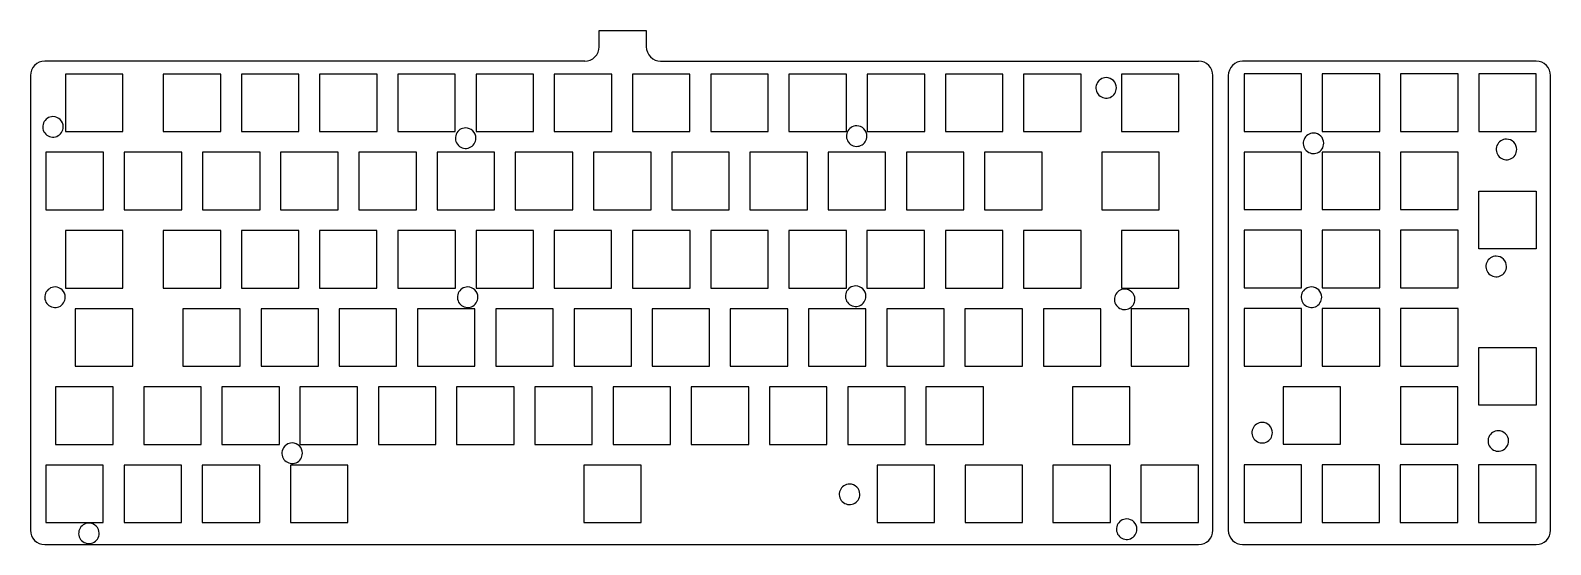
# Model space of a CAD drawing. Header units: millimetres. Extents: x 4 to 374, y 1 to 126.
import ezdxf

# ---------------------------------------------------------------- set-up
doc = ezdxf.new("R2010")
doc.units = ezdxf.units.MM
doc.layers.get('0').update_dxf_attribs({"linetype": 'CONTINUOUS'})

msp = doc.modelspace()

# ---------------------------------------------------------------- linework, layer by layer
at = {"color": 7}
for points in [[(142.5073, 126.4741), (153.9821, 126.4741)], [(142.5073, 122.4742), (142.5073, 126.4741)], [(153.9821, 126.4741), (153.9821, 122.4742)], [(139.0073, 118.9742), (7.4821, 118.9742)], [(157.4821, 118.9742), (288.4821, 118.9742)], [(370.7259, 118.9742), (299.2259, 118.9742)], [(3.9821, 115.4742), (3.9821, 4.7242)], [(291.9821, 4.7242), (291.9821, 115.4742)], [(295.7259, 115.4742), (295.7259, 4.7242)], [(374.2259, 4.7242), (374.2259, 115.4742)], [(7.4821, 1.2242), (288.4821, 1.2242)], [(299.2259, 1.2242), (370.7259, 1.2242)]]:
    msp.add_lwpolyline(points, dxfattribs=at)
for points in [[(26.5071, 115.8242), (12.5071, 115.8242), (12.5071, 101.8242), (26.5071, 101.8242)], [(50.3321, 115.8242), (36.3321, 115.8242), (36.3321, 101.8242), (50.3321, 101.8242)], [(69.3696, 115.8242), (55.3696, 115.8242), (55.3696, 101.8242), (69.3696, 101.8242)], [(88.4196, 115.8242), (74.4196, 115.8242), (74.4196, 101.8242), (88.4196, 101.8242)], [(107.4696, 115.8242), (93.4696, 115.8242), (93.4696, 101.8242), (107.4696, 101.8242)], [(126.5196, 115.8242), (112.5196, 115.8242), (112.5196, 101.8242), (126.5196, 101.8242)], [(145.5821, 115.8242), (131.5821, 115.8242), (131.5821, 101.8242), (145.5821, 101.8242)], [(164.6196, 115.8242), (150.6196, 115.8242), (150.6196, 101.8242), (164.6196, 101.8242)], [(183.6821, 115.8242), (169.6821, 115.8242), (169.6821, 101.8242), (183.6821, 101.8242)], [(202.7321, 115.8242), (188.7321, 115.8242), (188.7321, 101.8242), (202.7321, 101.8242)], [(221.7821, 115.8242), (207.7821, 115.8242), (207.7821, 101.8242), (221.7821, 101.8242)], [(240.8321, 115.8242), (226.8321, 115.8242), (226.8321, 101.8242), (240.8321, 101.8242)], [(259.8821, 115.8242), (245.8821, 115.8242), (245.8821, 101.8242), (259.8821, 101.8242)], [(265.9821, 114.9742)], [(283.6821, 115.8242), (269.6821, 115.8242), (269.6821, 101.8242), (283.6821, 101.8242)], [(313.5634, 115.8742), (299.5634, 115.8742), (299.5634, 101.8742), (313.5634, 101.8742)], [(332.6259, 115.8742), (318.6259, 115.8742), (318.6259, 101.8742), (332.6259, 101.8742)], [(351.6759, 115.8742), (337.6759, 115.8742), (337.6759, 101.8742), (351.6759, 101.8742)], [(370.7509, 115.8742), (356.7509, 115.8742), (356.7509, 101.8742), (370.7509, 101.8742)], [(9.4821, 105.4742)], [(109.9821, 102.7242)], [(205.2321, 103.2242)], [(316.4821, 101.4742)], [(363.4821, 99.9742)], [(21.7696, 96.7742), (7.7696, 96.7742), (7.7696, 82.7742), (21.7696, 82.7742)], [(40.8321, 96.7742), (26.8321, 96.7742), (26.8321, 82.7742), (40.8321, 82.7742)], [(59.9321, 96.7742), (45.9321, 96.7742), (45.9321, 82.7742), (59.9321, 82.7742)], [(78.9321, 96.7742), (64.9321, 96.7742), (64.9321, 82.7742), (78.9321, 82.7742)], [(97.9821, 96.7742), (83.9821, 96.7742), (83.9821, 82.7742), (97.9821, 82.7742)], [(117.0321, 96.7742), (103.0321, 96.7742), (103.0321, 82.7742), (117.0321, 82.7742)], [(136.0696, 96.7742), (122.0696, 96.7742), (122.0696, 82.7742), (136.0696, 82.7742)], [(155.1321, 96.7742), (141.1321, 96.7742), (141.1321, 82.7742), (155.1321, 82.7742)], [(174.1821, 96.7742), (160.1821, 96.7742), (160.1821, 82.7742), (174.1821, 82.7742)], [(193.2321, 96.7742), (179.2321, 96.7742), (179.2321, 82.7742), (193.2321, 82.7742)], [(212.2696, 96.7742), (198.2696, 96.7742), (198.2696, 82.7742), (212.2696, 82.7742)], [(231.3321, 96.7742), (217.3321, 96.7742), (217.3321, 82.7742), (231.3321, 82.7742)], [(250.3696, 96.7742), (236.3696, 96.7742), (236.3696, 82.7742), (250.3696, 82.7742)], [(278.9321, 96.7742), (264.9321, 96.7742), (264.9321, 82.7742), (278.9321, 82.7742)], [(313.5759, 96.8242), (299.5759, 96.8242), (299.5759, 82.8242), (313.5759, 82.8242)], [(332.6259, 96.8242), (318.6259, 96.8242), (318.6259, 82.8242), (332.6259, 82.8242)], [(351.6759, 96.8242), (337.6759, 96.8242), (337.6759, 82.8242), (351.6759, 82.8242)], [(370.7259, 73.2992), (356.7259, 73.2992), (356.7259, 87.2992), (370.7259, 87.2992)], [(313.5759, 77.7742), (299.5759, 77.7742), (299.5759, 63.7742), (313.5759, 63.7742)], [(332.6259, 77.7742), (318.6259, 77.7742), (318.6259, 63.7742), (332.6259, 63.7742)], [(351.6759, 77.7742), (337.6759, 77.7742), (337.6759, 63.7742), (351.6759, 63.7742)], [(26.5071, 77.7242), (12.5071, 77.7242), (12.5071, 63.7242), (26.5071, 63.7242)], [(50.3321, 77.7242), (36.3321, 77.7242), (36.3321, 63.7242), (50.3321, 63.7242)], [(69.3821, 77.7242), (55.3821, 77.7242), (55.3821, 63.7242), (69.3821, 63.7242)], [(88.3821, 77.7242), (74.3821, 77.7242), (74.3821, 63.7242), (88.3821, 63.7242)], [(107.4821, 77.7242), (93.4821, 77.7242), (93.4821, 63.7242), (107.4821, 63.7242)], [(126.5321, 77.7242), (112.5321, 77.7242), (112.5321, 63.7242), (126.5321, 63.7242)], [(145.5321, 77.7242), (131.5321, 77.7242), (131.5321, 63.7242), (145.5321, 63.7242)], [(164.6321, 77.7242), (150.6321, 77.7242), (150.6321, 63.7242), (164.6321, 63.7242)], [(183.6821, 77.7242), (169.6821, 77.7242), (169.6821, 63.7242), (183.6821, 63.7242)], [(202.7321, 77.7242), (188.7321, 77.7242), (188.7321, 63.7242), (202.7321, 63.7242)], [(221.7321, 77.7242), (207.7321, 77.7242), (207.7321, 63.7242), (221.7321, 63.7242)], [(240.8321, 77.7242), (226.8321, 77.7242), (226.8321, 63.7242), (240.8321, 63.7242)], [(259.8821, 77.7242), (245.8821, 77.7242), (245.8821, 63.7242), (259.8821, 63.7242)], [(283.7071, 77.7242), (269.7071, 77.7242), (269.7071, 63.7242), (283.7071, 63.7242)], [(360.9821, 71.4742)], [(9.9821, 63.9742)], [(110.4821, 63.9742)], [(204.9821, 64.2242)], [(270.4821, 63.4742)], [(315.9821, 63.9742)], [(28.9071, 58.6741), (14.9071, 58.6741), (14.9071, 44.6742), (28.9071, 44.6742)], [(55.0696, 58.6741), (41.0696, 58.6741), (41.0696, 44.6742), (55.0696, 44.6742)], [(74.1821, 58.6741), (60.1821, 58.6741), (60.1821, 44.6742), (74.1821, 44.6742)], [(93.1821, 58.6741), (79.1821, 58.6741), (79.1821, 44.6742), (93.1821, 44.6742)], [(112.2321, 58.6741), (98.2321, 58.6741), (98.2321, 44.6742), (112.2321, 44.6742)], [(131.3321, 58.6741), (117.3321, 58.6741), (117.3321, 44.6742), (131.3321, 44.6742)], [(150.3821, 58.6741), (136.3821, 58.6741), (136.3821, 44.6742), (150.3821, 44.6742)], [(169.3821, 58.6741), (155.3821, 58.6741), (155.3821, 44.6742), (169.3821, 44.6742)], [(188.4321, 58.6741), (174.4321, 58.6741), (174.4321, 44.6742), (188.4321, 44.6742)], [(207.4821, 58.6741), (193.4821, 58.6741), (193.4821, 44.6742), (207.4821, 44.6742)], [(226.5321, 58.6741), (212.5321, 58.6741), (212.5321, 44.6742), (226.5321, 44.6742)], [(245.5821, 58.6741), (231.5821, 58.6741), (231.5821, 44.6742), (245.5821, 44.6742)], [(264.6821, 58.6741), (250.6821, 58.6741), (250.6821, 44.6742), (264.6821, 44.6742)], [(286.1071, 58.6741), (272.1071, 58.6741), (272.1071, 44.6742), (286.1071, 44.6742)], [(313.5759, 58.7242), (299.5759, 58.7242), (299.5759, 44.7242), (313.5759, 44.7242)], [(332.6134, 58.7242), (318.6134, 58.7242), (318.6134, 44.7242), (332.6134, 44.7242)], [(351.6759, 58.7242), (337.6759, 58.7242), (337.6759, 44.7242), (351.6759, 44.7242)], [(370.7259, 35.1992), (356.7259, 35.1992), (356.7259, 49.1992), (370.7259, 49.1992)], [(24.1321, 39.6241), (10.1321, 39.6241), (10.1321, 25.6241), (24.1321, 25.6241)], [(45.5821, 39.6241), (31.5821, 39.6241), (31.5821, 25.6241), (45.5821, 25.6241)], [(64.6321, 39.6241), (50.6321, 39.6241), (50.6321, 25.6241), (64.6321, 25.6241)], [(83.6321, 39.6241), (69.6321, 39.6241), (69.6321, 25.6241), (83.6321, 25.6241)], [(102.7321, 39.6241), (88.7321, 39.6241), (88.7321, 25.6241), (102.7321, 25.6241)], [(121.7821, 39.6241), (107.7821, 39.6241), (107.7821, 25.6241), (121.7821, 25.6241)], [(140.8321, 39.6241), (126.8321, 39.6241), (126.8321, 25.6241), (140.8321, 25.6241)], [(159.8821, 39.6241), (145.8821, 39.6241), (145.8821, 25.6241), (159.8821, 25.6241)], [(178.9321, 39.6241), (164.9321, 39.6241), (164.9321, 25.6241), (178.9321, 25.6241)], [(197.9571, 39.6241), (183.9571, 39.6241), (183.9571, 25.6241), (197.9571, 25.6241)], [(217.0321, 39.6241), (203.0321, 39.6241), (203.0321, 25.6241), (217.0321, 25.6241)], [(236.0821, 39.6241), (222.0821, 39.6241), (222.0821, 25.6241), (236.0821, 25.6241)], [(271.7821, 39.6241), (257.7821, 39.6241), (257.7821, 25.6241), (271.7821, 25.6241)], [(323.0884, 39.6742), (309.0884, 39.6742), (309.0884, 25.6742), (323.0884, 25.6742)], [(351.6634, 39.6742), (337.6634, 39.6742), (337.6634, 25.6742), (351.6634, 25.6742)], [(303.9821, 30.9742)], [(67.7321, 25.9742)], [(361.4821, 28.9742)], [(21.7321, 20.5742), (7.7321, 20.5742), (7.7321, 6.5742), (21.7321, 6.5742)], [(40.7821, 20.5742), (26.7821, 20.5742), (26.7821, 6.5742), (40.7821, 6.5742)], [(59.8196, 20.5742), (45.8196, 20.5742), (45.8196, 6.5742), (59.8196, 6.5742)], [(81.3071, 20.5742), (67.3071, 20.5742), (67.3071, 6.5742), (81.3071, 6.5742)], [(152.7321, 20.5742), (138.7321, 20.5742), (138.7321, 6.5742), (152.7321, 6.5742)], [(224.1821, 20.5742), (210.1821, 20.5742), (210.1821, 6.5742), (224.1821, 6.5742)], [(245.6321, 20.5742), (231.6321, 20.5742), (231.6321, 6.5742), (245.6321, 6.5742)], [(267.0321, 20.5742), (253.0321, 20.5742), (253.0321, 6.5742), (267.0321, 6.5742)], [(288.4321, 20.5742), (274.4321, 20.5742), (274.4321, 6.5742), (288.4321, 6.5742)], [(313.5759, 20.6241), (299.5759, 20.6241), (299.5759, 6.6241), (313.5759, 6.6241)], [(332.5759, 20.6241), (318.5759, 20.6241), (318.5759, 6.6241), (332.5759, 6.6241)], [(351.6259, 20.6241), (337.6259, 20.6241), (337.6259, 6.6241), (351.6259, 6.6241)], [(370.6759, 20.6241), (356.6759, 20.6241), (356.6759, 6.6241), (370.6759, 6.6241)], [(203.4821, 15.9742)], [(270.9821, 7.4742)], [(18.2321, 6.4742)]]:
    msp.add_lwpolyline(points, close=True, dxfattribs=at)
for points in [[(141.482209, 119.999262), (142.138589, 120.655661), (142.507327, 121.545925), (142.5073, 122.4742)], [(153.9821, 122.4742), (153.9821, 121.545942), (154.350849, 120.655704), (155.007226, 119.999326)], [(7.4821, 118.9742), (6.553842, 118.9742), (5.663604, 118.605451), (5.007226, 117.949074)], [(139.0073, 118.9741), (139.935575, 118.9741), (140.825829, 119.342863), (141.482209, 119.999262)], [(155.007226, 119.999326), (155.663604, 119.342949), (156.553842, 118.9742), (157.4821, 118.9742)], [(290.956974, 117.949074), (290.300596, 118.605451), (289.410358, 118.9742), (288.4821, 118.9742)], [(299.2259, 118.9741), (298.297651, 118.974127), (297.407413, 118.6054), (296.751032, 117.949038)], [(373.200774, 117.949074), (372.544396, 118.605451), (371.654158, 118.9742), (370.7259, 118.9742)], [(5.007226, 117.949074), (4.350849, 117.292696), (3.9821, 116.402458), (3.9821, 115.4742)], [(265.9821, 114.9742), (264.970944, 114.9742), (264.059354, 114.365095), (263.672401, 113.430909)], [(267.749867, 114.241967), (267.281026, 114.710808), (266.645141, 114.9742), (265.9821, 114.9742)], [(291.9821, 115.4742), (291.9821, 116.402458), (291.613351, 117.292696), (290.956974, 117.949074)], [(296.751032, 117.949038), (296.094652, 117.292677), (295.7259, 116.402449), (295.7259, 115.4742)], [(374.2259, 115.4742), (374.2259, 116.402458), (373.857151, 117.292696), (373.200774, 117.949074)], [(263.672401, 113.430909), (263.285449, 112.496723), (263.499338, 111.421428), (264.214333, 110.706433)], [(266.938809, 110.164501), (267.872995, 110.551454), (268.4821, 111.463044), (268.4821, 112.4742)], [(268.4821, 112.4742), (268.4821, 113.137241), (268.218708, 113.773126), (267.749867, 114.241967)], [(264.214333, 110.706433), (264.929328, 109.991438), (266.004623, 109.777549), (266.938809, 110.164501)], [(7.172401, 103.930909), (6.785449, 102.996723), (6.999338, 101.921428), (7.714333, 101.206433)], [(9.4821, 105.4742), (8.470944, 105.4742), (7.559354, 104.865095), (7.172401, 103.930909)], [(11.9821, 102.9742), (11.9821, 104.354912), (10.862812, 105.4742), (9.4821, 105.4742)], [(7.714333, 101.206433), (8.429328, 100.491438), (9.504623, 100.277549), (10.438809, 100.664501)], [(10.438809, 100.664501), (11.372995, 101.051454), (11.9821, 101.963044), (11.9821, 102.9742)], [(107.672401, 101.180909), (107.285449, 100.246723), (107.499338, 99.171428), (108.214333, 98.456433)], [(109.9821, 102.7242), (108.970944, 102.7242), (108.059354, 102.115095), (107.672401, 101.180909)], [(111.749867, 101.991967), (111.281026, 102.460808), (110.645141, 102.7242), (109.9821, 102.7242)], [(110.938809, 97.914501), (111.872995, 98.301454), (112.4821, 99.213044), (112.4821, 100.2242)], [(112.4821, 100.2242), (112.4821, 100.887241), (112.218708, 101.523126), (111.749867, 101.991967)], [(202.922401, 101.680909), (202.535449, 100.746723), (202.749338, 99.671428), (203.464333, 98.956433)], [(205.2321, 103.2242), (204.220944, 103.2242), (203.309354, 102.615095), (202.922401, 101.680909)], [(206.999867, 102.491967), (206.531026, 102.960808), (205.895141, 103.2242), (205.2321, 103.2242)], [(206.188809, 98.414501), (207.122995, 98.801454), (207.7321, 99.713044), (207.7321, 100.7242)], [(207.7321, 100.7242), (207.7321, 101.387241), (207.468708, 102.023126), (206.999867, 102.491967)], [(316.4821, 101.4742), (315.470944, 101.4742), (314.559354, 100.865095), (314.172401, 99.930909)], [(318.249867, 100.741967), (317.781026, 101.210808), (317.145141, 101.4742), (316.4821, 101.4742)], [(318.9821, 98.9742), (318.9821, 99.637241), (318.718708, 100.273126), (318.249867, 100.741967)], [(363.4821, 99.9742), (362.470944, 99.9742), (361.559354, 99.365095), (361.172401, 98.430909)], [(365.249867, 99.241967), (364.781026, 99.710808), (364.145141, 99.9742), (363.4821, 99.9742)], [(108.214333, 98.456433), (108.929328, 97.741438), (110.004623, 97.527549), (110.938809, 97.914501)], [(203.464333, 98.956433), (204.179328, 98.241438), (205.254623, 98.027549), (206.188809, 98.414501)], [(314.172401, 99.930909), (313.785449, 98.996723), (313.999338, 97.921428), (314.714333, 97.206433)], [(314.714333, 97.206433), (315.429328, 96.491438), (316.504623, 96.277549), (317.438809, 96.664501)], [(317.438809, 96.664501), (318.372995, 97.051454), (318.9821, 97.963044), (318.9821, 98.9742)], [(361.172401, 98.430909), (360.785449, 97.496723), (360.999338, 96.421428), (361.714333, 95.706433)], [(364.438809, 95.164501), (365.372995, 95.551454), (365.9821, 96.463044), (365.9821, 97.4742)], [(365.9821, 97.4742), (365.9821, 98.137241), (365.718708, 98.773126), (365.249867, 99.241967)], [(361.714333, 95.706433), (362.429328, 94.991438), (363.504623, 94.777549), (364.438809, 95.164501)], [(360.9821, 71.4742), (359.970944, 71.4742), (359.059354, 70.865095), (358.672401, 69.930909)], [(362.749867, 70.741967), (362.281026, 71.210808), (361.645141, 71.4742), (360.9821, 71.4742)], [(363.4821, 68.9742), (363.4821, 69.637241), (363.218708, 70.273126), (362.749867, 70.741967)], [(358.672401, 69.930909), (358.285449, 68.996723), (358.499338, 67.921428), (359.214333, 67.206433)], [(359.214333, 67.206433), (359.929328, 66.491438), (361.004623, 66.277549), (361.938809, 66.664501)], [(361.938809, 66.664501), (362.872995, 67.051454), (363.4821, 67.963044), (363.4821, 68.9742)], [(9.9821, 63.9742), (8.970944, 63.9742), (8.059354, 63.365095), (7.672401, 62.430909)], [(11.749867, 63.241967), (11.281026, 63.710808), (10.645141, 63.9742), (9.9821, 63.9742)], [(12.4821, 61.4742), (12.4821, 62.137241), (12.218708, 62.773126), (11.749867, 63.241967)], [(110.4821, 63.9742), (109.470944, 63.9742), (108.559354, 63.365095), (108.172401, 62.430909)], [(112.249867, 63.241967), (111.781026, 63.710808), (111.145141, 63.9742), (110.4821, 63.9742)], [(112.9821, 61.4742), (112.9821, 62.137241), (112.718708, 62.773126), (112.249867, 63.241967)], [(204.9821, 64.2242), (203.970944, 64.2242), (203.059354, 63.615095), (202.672401, 62.680909)], [(206.749867, 63.491967), (206.281026, 63.960808), (205.645141, 64.2242), (204.9821, 64.2242)], [(207.4821, 61.7242), (207.4821, 62.387241), (207.218708, 63.023126), (206.749867, 63.491967)], [(270.4821, 63.4742), (269.470944, 63.4742), (268.559354, 62.865095), (268.172401, 61.930909)], [(272.249867, 62.741967), (271.781026, 63.210808), (271.145141, 63.4742), (270.4821, 63.4742)], [(315.9821, 63.9742), (314.970944, 63.9742), (314.059354, 63.365095), (313.672401, 62.430909)], [(317.749867, 63.241967), (317.281026, 63.710808), (316.645141, 63.9742), (315.9821, 63.9742)], [(318.4821, 61.4742), (318.4821, 62.137241), (318.218708, 62.773126), (317.749867, 63.241967)], [(7.672401, 62.430909), (7.285449, 61.496723), (7.499338, 60.421428), (8.214333, 59.706433)], [(8.214333, 59.706433), (8.929328, 58.991438), (10.004623, 58.777549), (10.938809, 59.164501)], [(10.938809, 59.164501), (11.872995, 59.551454), (12.4821, 60.463044), (12.4821, 61.4742)], [(108.172401, 62.430909), (107.785449, 61.496723), (107.999338, 60.421428), (108.714333, 59.706433)], [(108.714333, 59.706433), (109.429328, 58.991438), (110.504623, 58.777549), (111.438809, 59.164501)], [(111.438809, 59.164501), (112.372995, 59.551454), (112.9821, 60.463044), (112.9821, 61.4742)], [(202.672401, 62.680909), (202.285449, 61.746723), (202.499338, 60.671428), (203.214333, 59.956433)], [(203.214333, 59.956433), (203.929328, 59.241438), (205.004623, 59.027549), (205.938809, 59.414501)], [(205.938809, 59.414501), (206.872995, 59.801454), (207.4821, 60.713044), (207.4821, 61.7242)], [(268.172401, 61.930909), (267.785449, 60.996723), (267.999338, 59.921428), (268.714333, 59.206433)], [(271.438809, 58.664501), (272.372995, 59.051454), (272.9821, 59.963044), (272.9821, 60.9742)], [(272.9821, 60.9742), (272.9821, 61.637241), (272.718708, 62.273126), (272.249867, 62.741967)], [(313.672401, 62.430909), (313.285449, 61.496723), (313.499338, 60.421428), (314.214333, 59.706433)], [(314.214333, 59.706433), (314.929328, 58.991438), (316.004623, 58.777549), (316.938809, 59.164501)], [(316.938809, 59.164501), (317.872995, 59.551454), (318.4821, 60.463044), (318.4821, 61.4742)], [(268.714333, 59.206433), (269.429328, 58.491438), (270.504623, 58.277549), (271.438809, 58.664501)], [(303.9821, 30.9742), (302.970944, 30.9742), (302.059354, 30.365095), (301.672401, 29.430909)], [(305.749867, 30.241967), (305.281026, 30.710808), (304.645141, 30.9742), (303.9821, 30.9742)], [(306.4821, 28.4742), (306.4821, 29.137241), (306.218708, 29.773126), (305.749867, 30.241967)], [(67.7321, 25.9742), (66.720944, 25.9742), (65.809354, 25.365095), (65.422401, 24.430909)], [(69.499867, 25.241967), (69.031026, 25.710808), (68.395141, 25.9742), (67.7321, 25.9742)], [(301.672401, 29.430909), (301.285449, 28.496723), (301.499338, 27.421428), (302.214333, 26.706433)], [(302.214333, 26.706433), (302.929328, 25.991438), (304.004623, 25.777549), (304.938809, 26.164501)], [(304.938809, 26.164501), (305.872995, 26.551454), (306.4821, 27.463044), (306.4821, 28.4742)], [(359.172401, 27.430909), (358.785449, 26.496723), (358.999338, 25.421428), (359.714333, 24.706433)], [(361.4821, 28.9742), (360.470944, 28.9742), (359.559354, 28.365095), (359.172401, 27.430909)], [(363.249867, 28.241967), (362.781026, 28.710808), (362.145141, 28.9742), (361.4821, 28.9742)], [(362.438809, 24.164501), (363.372995, 24.551454), (363.9821, 25.463044), (363.9821, 26.4742)], [(363.9821, 26.4742), (363.9821, 27.137241), (363.718708, 27.773126), (363.249867, 28.241967)], [(65.422401, 24.430909), (65.035449, 23.496723), (65.249338, 22.421428), (65.964333, 21.706433)], [(68.688809, 21.164501), (69.622995, 21.551454), (70.2321, 22.463044), (70.2321, 23.4742)], [(70.2321, 23.4742), (70.2321, 24.137241), (69.968708, 24.773126), (69.499867, 25.241967)], [(359.714333, 24.706433), (360.429328, 23.991438), (361.504623, 23.777549), (362.438809, 24.164501)], [(65.964333, 21.706433), (66.679328, 20.991438), (67.754623, 20.777549), (68.688809, 21.164501)], [(203.4821, 15.9742), (202.470944, 15.9742), (201.559354, 15.365095), (201.172401, 14.430909)], [(205.249867, 15.241967), (204.781026, 15.710808), (204.145141, 15.9742), (203.4821, 15.9742)], [(205.9821, 13.4742), (205.9821, 14.137241), (205.718708, 14.773126), (205.249867, 15.241967)], [(201.172401, 14.430909), (200.785449, 13.496723), (200.999338, 12.421428), (201.714333, 11.706433)], [(201.714333, 11.706433), (202.429328, 10.991438), (203.504623, 10.777549), (204.438809, 11.164501)], [(204.438809, 11.164501), (205.372995, 11.551454), (205.9821, 12.463044), (205.9821, 13.4742)], [(270.9821, 7.4742), (269.970944, 7.4742), (269.059354, 6.865095), (268.672401, 5.930909)], [(272.749867, 6.741967), (272.281026, 7.210808), (271.645141, 7.4742), (270.9821, 7.4742)], [(3.9821, 4.7242), (3.9821, 3.795942), (4.350849, 2.905704), (5.007226, 2.249326)], [(15.922401, 4.930909), (15.535449, 3.996723), (15.749338, 2.921428), (16.464333, 2.206433)], [(18.2321, 6.4742), (17.220944, 6.4742), (16.309354, 5.865095), (15.922401, 4.930909)], [(19.999867, 5.741967), (19.531026, 6.210808), (18.895141, 6.4742), (18.2321, 6.4742)], [(19.188809, 1.664501), (20.122995, 2.051454), (20.7321, 2.963044), (20.7321, 3.9742)], [(20.7321, 3.9742), (20.7321, 4.637241), (20.468708, 5.273126), (19.999867, 5.741967)], [(268.672401, 5.930909), (268.285449, 4.996723), (268.499338, 3.921428), (269.214333, 3.206433)], [(271.938809, 2.664501), (272.872995, 3.051454), (273.4821, 3.963044), (273.4821, 4.9742)], [(273.4821, 4.9742), (273.4821, 5.637241), (273.218708, 6.273126), (272.749867, 6.741967)], [(290.956974, 2.249326), (291.613351, 2.905704), (291.9821, 3.795942), (291.9821, 4.7242)], [(295.7258, 4.7242), (295.7258, 3.795925), (296.094563, 2.905671), (296.750962, 2.249291)], [(373.200803, 2.249297), (373.857186, 2.90568), (374.225927, 3.795934), (374.2259, 4.7242)], [(5.007226, 2.249326), (5.663604, 1.592949), (6.553842, 1.2242), (7.4821, 1.2242)], [(16.464333, 2.206433), (17.179328, 1.491438), (18.254623, 1.277549), (19.188809, 1.664501)], [(269.214333, 3.206433), (269.929328, 2.491438), (271.004623, 2.277549), (271.938809, 2.664501)], [(288.4821, 1.2242), (289.410358, 1.2242), (290.300596, 1.592949), (290.956974, 2.249326)], [(296.750962, 2.249291), (297.407361, 1.592911), (298.297625, 1.224173), (299.2259, 1.2242)], [(370.7259, 1.2242), (371.654166, 1.224173), (372.54442, 1.592914), (373.200803, 2.249297)]]:
    msp.add_open_spline(points, degree=3, dxfattribs=at)

doc.saveas('drawing.dxf')
